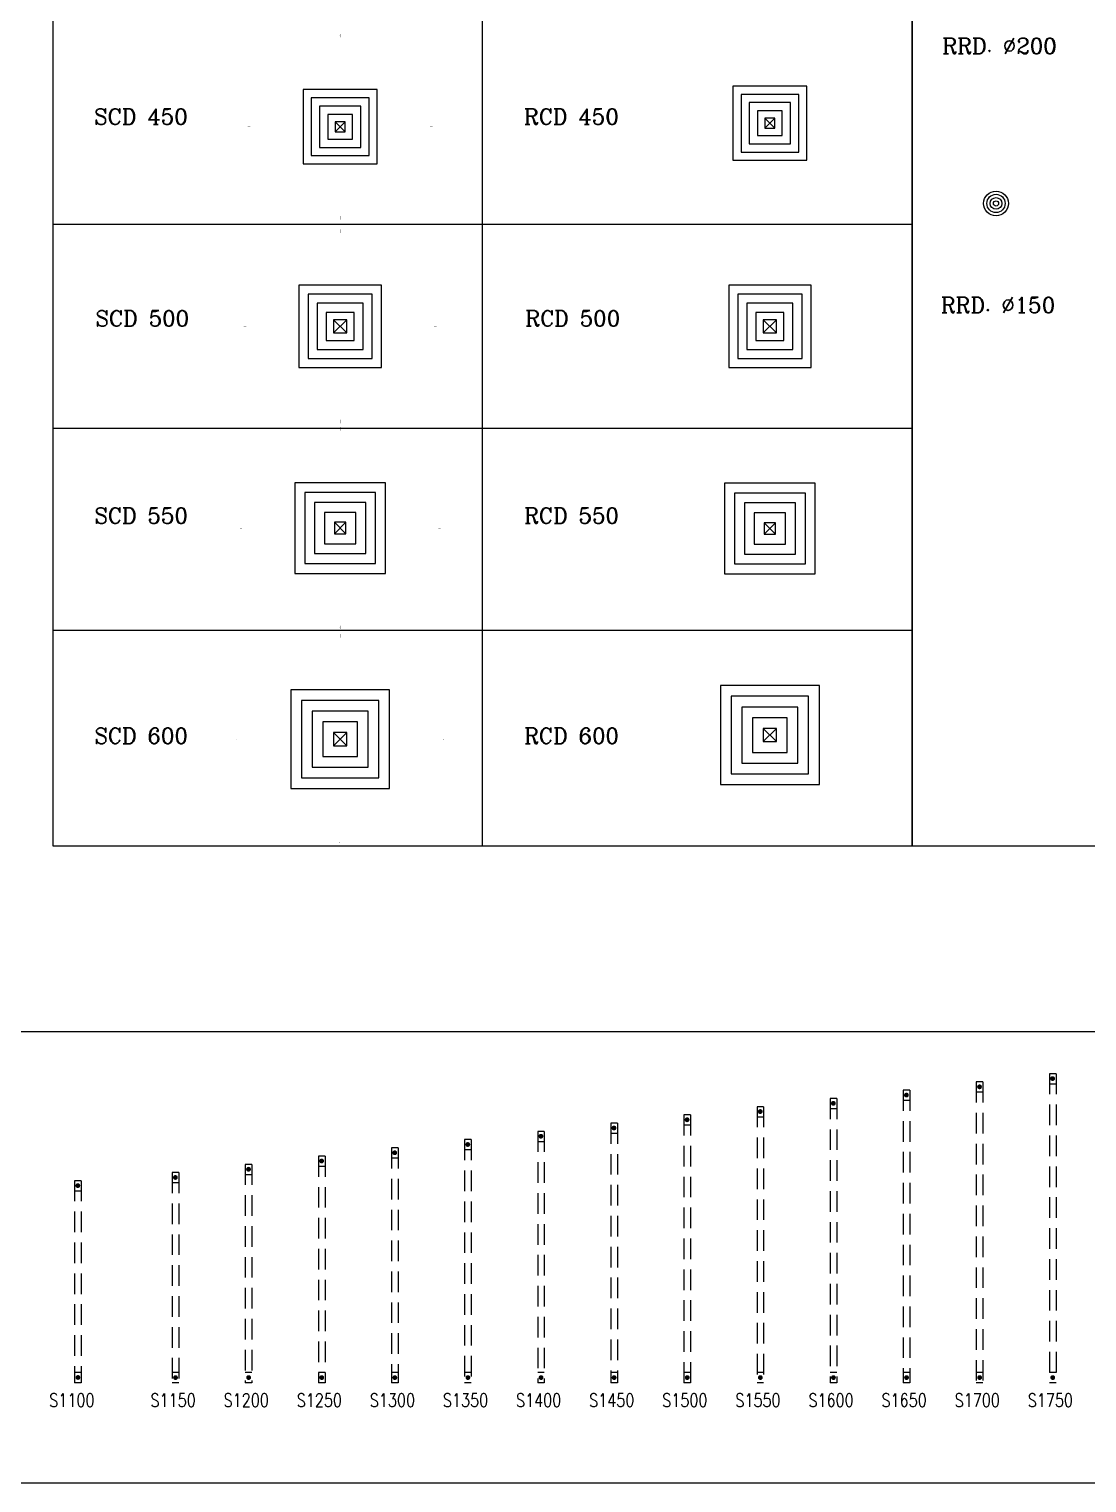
# Model space of a CAD drawing. Extents: x 462150 to 593348, y 35809 to 85242.
# Drawn here: x 551878 to 558296, y 66226 to 75048 of the extents above; entities that cross this region are included whole.
import ezdxf

# ---------------------------------------------------------------- set-up
doc = ezdxf.new("R2010")
doc.units = 0
doc.header["$LTSCALE"] = 500
doc.header["$MEASUREMENT"] = 0
doc.linetypes.add('HIDDEN', pattern=[0.375, 0.25, -0.125])
doc.linetypes.add('HIDDEN2', pattern=[4.7624999999999975, 3.174999999999999, -1.587499999999999])
for name, color, linetype in [('AC-LEADER', 7, 'Continuous'), ('AC-R.C.D', 61, 'Continuous'), ('AC-S.C.D.', 150, 'Continuous'), ('AC-SUPPORT', 124, 'Continuous'), ('AC-TEXT', 7, 'Continuous'), ('PL-W-TEXT', 7, 'Continuous')]:
    doc.layers.add(name, color=color, linetype=linetype)
doc.styles.add('FF-LOOP', font='romanc.shx', dxfattribs={"height": 2})
doc.styles.add('ROMANS', font='romans.shx', dxfattribs={"width": 0.8, "height": 100})

# ---------------------------------------------------------------- blocks, each defined once
blk = doc.blocks.new('S1100')
at = {"layer": 'AC-SUPPORT', "linetype": 'HIDDEN2'}
for p, q in [((-3.009615466e-05, 1162.691867629503), (-40.00816382688936, 1162.691867172631)), ((-6.03336375207e-05, 1100.000000000029), (-40.00816156400833, 1100.000000000029)), ((0, 0), (-40.0081314551644, 5.82077e-11)), ((-2.7961563319e-05, -62.69186861638445), (-40.0081314551644, -62.69186861644265))]:
    blk.add_line(p, q, dxfattribs=at)
at = {"layer": 'AC-SUPPORT', "linetype": 'HIDDEN'}
for p, q in [((-40.00813358963933, 1162.691867172631), (-40.0081314551644, -62.69186861650086)), ((-3.00960382447e-05, 1162.691867629561), (-2.7961563319e-05, -62.69186861638445))]:
    blk.add_line(p, q, dxfattribs=at)
at = {"layer": 'AC-SUPPORT', "linetype": 'HIDDEN2', "const_width": 14.58888152846673}
for points in [[(-20.67232431040611, 1125.851594163192, -1), (-20.67232431040611, 1140.440475692303, -1)], [(-19.87131610547658, -23.84542302170303, 1), (-19.87131610547658, -38.43430454697228, 1)]]:
    blk.add_lwpolyline(points, format="xyb", close=True, dxfattribs=at)
blk = doc.blocks.new('DV. 150')
for points in [[(-63.09158808970824, 56.9379035627644, 0, 32.25806451615901, 0), (-108.7113804243854, 102.5576958974125, 0, 0, 0), (-142.9262246753788, 136.7725401484058, 0, 0, 0), (-165.7361208426883, 136.7725401484058, 0, 0, 0), (-142.9262246753788, 159.5824363157444, 0, 0, 0), (-165.7361208426883, 159.5824363157444, 0, 0, 0), (-199.9509650937398, 193.7972805667378, 0, 0, 0)], [(61.24638400779804, 58.93661625281675, 0, 32.25806451615901, 0), (106.866176342417, 104.5564085874648, 0, 0, 0), (141.0810205934104, 138.7712528384582, 0, 0, 0), (163.8909167607781, 138.7712528384582, 0, 0, 0), (141.0810205934104, 161.5811490057968, 0, 0, 0), (163.8909167607781, 161.5811490057968, 0, 0, 0), (198.1057610117714, 195.7959932567901, 0, 0, 0)], [(-60.20898656937061, -59.99895828682929, 0, 32.25806451615901, 0), (-105.8287789040478, -105.6187506215065, 0, 0, 0), (-140.0436231549829, -139.8335948724998, 0, 0, 0), (-162.8535193223506, -139.8335948724998, 0, 0, 0), (-140.0436231549829, -162.6434910398093, 0, 0, 0), (-162.8535193223506, -162.6434910398093, 0, 0, 0), (-197.068363573344, -196.8583352908026, 0, 0, 0)], [(58.93661625427194, -61.24638400637195, 0, 32.25806451615901, 0), (104.5564085889491, -106.8661763410491, 0, 0, 0), (138.7712528399425, -141.0810205920425, 0, 0, 0), (161.581149007252, -141.0810205920425, 0, 0, 0), (138.7712528399425, -163.890916759352, 0, 0, 0), (161.581149007252, -163.890916759352, 0, 0, 0), (195.7959932583035, -198.1057610103453, 0, 0, 0)]]:
    blk.add_lwpolyline(points, format="xyseb")
blk.add_circle((0, 0), 75.00000000006969)
at = {"color": 14}
for radius in [55.55528819303528, 35.55528819303528, 15.55528819303528]:
    blk.add_circle((0, 0), radius, dxfattribs=at)
blk = doc.blocks.new('S1150')
at = {"layer": 'AC-SUPPORT', "linetype": 'HIDDEN2'}
for p, q in [((20.00403563142754, 1212.69186762943), (-20.00409809930716, 1212.691867172558)), ((20.00400539394468, 1149.999999999956), (-20.00409583642613, 1149.999999999956)), ((20.0040657275822, -2.91038e-11), (-20.0040657275822, 2.91038e-11)), ((20.00403776601888, -62.69186861641354), (-20.0040657275822, -62.69186861647178))]:
    blk.add_line(p, q, dxfattribs=at)
at = {"layer": 'AC-SUPPORT', "linetype": 'HIDDEN'}
for p, q in [((-20.00406786205713, 1212.691867172558), (-20.0040657275822, -62.69186861652997)), ((20.00403563154396, 1212.691867629488), (20.00403776601888, -62.69186861641354))]:
    blk.add_line(p, q, dxfattribs=at)
at = {"layer": 'AC-SUPPORT', "linetype": 'HIDDEN2', "const_width": 14.58888152846673}
for points in [[(-0.6682585828239099, 1175.851594163119, -1), (-0.6682585828239099, 1190.44047569223, -1)], [(0.1327496221056208, -23.84542302173213, 1), (0.1327496221056208, -38.43430454700138, 1)]]:
    blk.add_lwpolyline(points, format="xyb", close=True, dxfattribs=at)
blk = doc.blocks.new('S1200')
at = {"layer": 'AC-SUPPORT', "linetype": 'HIDDEN2'}
for p, q in [((20.00403563142754, 1262.691866941241), (-20.00409809930716, 1262.691866484369)), ((20.00400539394468, 1199.999999311767), (-20.00409583642613, 1199.999999311767)), ((20.0040657275822, -2.91038e-11), (-20.0040657275822, 2.91038e-11)), ((20.00403776601888, -62.69186861641354), (-20.0040657275822, -62.69186861647178))]:
    blk.add_line(p, q, dxfattribs=at)
at = {"layer": 'AC-SUPPORT', "linetype": 'HIDDEN'}
for p, q in [((-20.00406786205713, 1262.691866484369), (-20.0040657275822, -62.69186861652997)), ((20.00403563154396, 1262.691866941299), (20.00403776601888, -62.69186861641354))]:
    blk.add_line(p, q, dxfattribs=at)
at = {"layer": 'AC-SUPPORT', "linetype": 'HIDDEN2', "const_width": 14.58888152846673}
for points in [[(-0.6682585828239099, 1225.85159347493, -1), (-0.6682585828239099, 1240.440475004041, -1)], [(0.1327496221056208, -23.84542302173213, 1), (0.1327496221056208, -38.43430454700138, 1)]]:
    blk.add_lwpolyline(points, format="xyb", close=True, dxfattribs=at)
blk = doc.blocks.new('S1250')
at = {"layer": 'AC-SUPPORT', "linetype": 'HIDDEN2'}
for p, q in [((20.00403563142754, 1312.691867629444), (-20.00409809930716, 1312.691867172572)), ((20.00400539394468, 1249.999999999971), (-20.00409583642613, 1249.999999999971)), ((20.0040657275822, -2.91038e-11), (-20.0040657275822, 2.91038e-11)), ((20.00403776601888, -62.69186861641354), (-20.0040657275822, -62.69186861647178))]:
    blk.add_line(p, q, dxfattribs=at)
at = {"layer": 'AC-SUPPORT', "linetype": 'HIDDEN'}
for p, q in [((-20.00406786205713, 1312.691867172572), (-20.0040657275822, -62.69186861652997)), ((20.00403563154396, 1312.691867629502), (20.00403776601888, -62.69186861641354))]:
    blk.add_line(p, q, dxfattribs=at)
at = {"layer": 'AC-SUPPORT', "linetype": 'HIDDEN2', "const_width": 14.58888152846673}
for points in [[(-0.6682585828239099, 1275.851594163134, -1), (-0.6682585828239099, 1290.440475692245, -1)], [(0.1327496221056208, -23.84542302173213, 1), (0.1327496221056208, -38.43430454700138, 1)]]:
    blk.add_lwpolyline(points, format="xyb", close=True, dxfattribs=at)
blk = doc.blocks.new('S1300')
at = {"layer": 'AC-SUPPORT', "linetype": 'HIDDEN2'}
for p, q in [((20.00403563142754, 1362.691866941226), (-20.00409809930716, 1362.691866484354)), ((20.00400539394468, 1299.999999311753), (-20.00409583642613, 1299.999999311753)), ((20.0040657275822, -2.91038e-11), (-20.0040657275822, 2.91038e-11)), ((20.00403776601888, -62.69186861641354), (-20.0040657275822, -62.69186861647178))]:
    blk.add_line(p, q, dxfattribs=at)
at = {"layer": 'AC-SUPPORT', "linetype": 'HIDDEN'}
for p, q in [((-20.00406786205713, 1362.691866484354), (-20.0040657275822, -62.69186861652997)), ((20.00403563154396, 1362.691866941284), (20.00403776601888, -62.69186861641354))]:
    blk.add_line(p, q, dxfattribs=at)
at = {"layer": 'AC-SUPPORT', "linetype": 'HIDDEN2', "const_width": 14.58888152846673}
for points in [[(-0.6682585828239099, 1325.851593474915, -1), (-0.6682585828239099, 1340.440475004027, -1)], [(0.1327496221056208, -23.84542302173213, 1), (0.1327496221056208, -38.43430454700138, 1)]]:
    blk.add_lwpolyline(points, format="xyb", close=True, dxfattribs=at)
blk = doc.blocks.new('S1350')
at = {"layer": 'AC-SUPPORT', "linetype": 'HIDDEN2'}
for p, q in [((20.00403563142754, 1412.691866253008), (-20.00409809930716, 1412.691865796136)), ((20.00400539394468, 1349.999998623534), (-20.00409583642613, 1349.999998623534)), ((20.0040657275822, -2.91038e-11), (-20.0040657275822, 2.91038e-11)), ((20.00403776601888, -62.69186861641354), (-20.0040657275822, -62.69186861647178))]:
    blk.add_line(p, q, dxfattribs=at)
at = {"layer": 'AC-SUPPORT', "linetype": 'HIDDEN'}
for p, q in [((-20.00406786205713, 1412.691865796136), (-20.0040657275822, -62.69186861652997)), ((20.00403563154396, 1412.691866253066), (20.00403776601888, -62.69186861641354))]:
    blk.add_line(p, q, dxfattribs=at)
at = {"layer": 'AC-SUPPORT', "linetype": 'HIDDEN2', "const_width": 14.58888152846673}
for points in [[(-0.6682585828239099, 1375.851592786697, -1), (-0.6682585828239099, 1390.440474315808, -1)], [(0.1327496221056208, -23.84542302173213, 1), (0.1327496221056208, -38.43430454700138, 1)]]:
    blk.add_lwpolyline(points, format="xyb", close=True, dxfattribs=at)
blk = doc.blocks.new('S1400')
at = {"layer": 'AC-SUPPORT', "linetype": 'HIDDEN2'}
for p, q in [((20.00403563142754, 1462.691865564819), (-20.00409809930716, 1462.691865107947)), ((20.00400539394468, 1399.999997935345), (-20.00409583642613, 1399.999997935345)), ((20.0040657275822, -2.91038e-11), (-20.0040657275822, 2.91038e-11)), ((20.00403776601888, -62.69186861641354), (-20.0040657275822, -62.69186861647178))]:
    blk.add_line(p, q, dxfattribs=at)
at = {"layer": 'AC-SUPPORT', "linetype": 'HIDDEN'}
for p, q in [((-20.00406786205713, 1462.691865107947), (-20.0040657275822, -62.69186861652997)), ((20.00403563154396, 1462.691865564877), (20.00403776601888, -62.69186861641354))]:
    blk.add_line(p, q, dxfattribs=at)
at = {"layer": 'AC-SUPPORT', "linetype": 'HIDDEN2', "const_width": 14.58888152846673}
for points in [[(-0.6682585828239099, 1425.851592098508, -1), (-0.6682585828239099, 1440.440473627619, -1)], [(0.1327496221056208, -23.84542302173213, 1), (0.1327496221056208, -38.43430454700138, 1)]]:
    blk.add_lwpolyline(points, format="xyb", close=True, dxfattribs=at)
blk = doc.blocks.new('S1450')
at = {"layer": 'AC-SUPPORT', "linetype": 'HIDDEN2'}
for p, q in [((20.00403563142754, 1512.6918648766), (-20.00409809930716, 1512.691864419728)), ((20.00400539394468, 1449.999997247127), (-20.00409583642613, 1449.999997247127)), ((20.0040657275822, -2.91038e-11), (-20.0040657275822, 2.91038e-11)), ((20.00403776601888, -62.69186861641354), (-20.0040657275822, -62.69186861647178))]:
    blk.add_line(p, q, dxfattribs=at)
at = {"layer": 'AC-SUPPORT', "linetype": 'HIDDEN'}
for p, q in [((-20.00406786205713, 1512.691864419728), (-20.0040657275822, -62.69186861652997)), ((20.00403563154396, 1512.691864876658), (20.00403776601888, -62.69186861641354))]:
    blk.add_line(p, q, dxfattribs=at)
at = {"layer": 'AC-SUPPORT', "linetype": 'HIDDEN2', "const_width": 14.58888152846673}
for points in [[(-0.6682585828239099, 1475.85159141029, -1), (-0.6682585828239099, 1490.440472939401, -1)], [(0.1327496221056208, -23.84542302173213, 1), (0.1327496221056208, -38.43430454700138, 1)]]:
    blk.add_lwpolyline(points, format="xyb", close=True, dxfattribs=at)
blk = doc.blocks.new('S1500')
at = {"layer": 'AC-SUPPORT', "linetype": 'HIDDEN2'}
for p, q in [((20.00403563142754, 1562.691864188382), (-20.00409809930716, 1562.69186373151)), ((20.00400539394468, 1499.999996558909), (-20.00409583642613, 1499.999996558909)), ((20.0040657275822, -2.91038e-11), (-20.0040657275822, 2.91038e-11)), ((20.00403776601888, -62.69186861641354), (-20.0040657275822, -62.69186861647178))]:
    blk.add_line(p, q, dxfattribs=at)
at = {"layer": 'AC-SUPPORT', "linetype": 'HIDDEN'}
for p, q in [((-20.00406786205713, 1562.69186373151), (-20.0040657275822, -62.69186861652997)), ((20.00403563154396, 1562.69186418844), (20.00403776601888, -62.69186861641354))]:
    blk.add_line(p, q, dxfattribs=at)
at = {"layer": 'AC-SUPPORT', "linetype": 'HIDDEN2', "const_width": 14.58888152846673}
for points in [[(-0.6682585828239099, 1525.851590722071, -1), (-0.6682585828239099, 1540.440472251183, -1)], [(0.1327496221056208, -23.84542302173213, 1), (0.1327496221056208, -38.43430454700138, 1)]]:
    blk.add_lwpolyline(points, format="xyb", close=True, dxfattribs=at)
blk = doc.blocks.new('S1550')
at = {"layer": 'AC-SUPPORT', "linetype": 'HIDDEN2'}
for p, q in [((20.00403563145665, 1612.691863500178), (-20.00409809927806, 1612.691863043306)), ((20.00400539397379, 1549.999995870705), (-20.00409583639703, 1549.999995870705)), ((20.0040657275822, -2.91038e-11), (-20.0040657275822, 2.91038e-11)), ((20.00403776601888, -62.69186861641354), (-20.0040657275822, -62.69186861647178))]:
    blk.add_line(p, q, dxfattribs=at)
at = {"layer": 'AC-SUPPORT', "linetype": 'HIDDEN'}
for p, q in [((-20.00406786202802, 1612.691863043306), (-20.0040657275822, -62.69186861652997)), ((20.00403563157306, 1612.691863500236), (20.00403776601888, -62.69186861641354))]:
    blk.add_line(p, q, dxfattribs=at)
at = {"layer": 'AC-SUPPORT', "linetype": 'HIDDEN2', "const_width": 14.58888152846673}
for points in [[(-0.6682585827948061, 1575.851590033868, -1), (-0.6682585827948061, 1590.440471562979, -1)], [(0.1327496221056208, -23.84542302173213, 1), (0.1327496221056208, -38.43430454700138, 1)]]:
    blk.add_lwpolyline(points, format="xyb", close=True, dxfattribs=at)
blk = doc.blocks.new('S1600')
at = {"layer": 'AC-SUPPORT', "linetype": 'HIDDEN2'}
for p, q in [((20.00403563142754, 1662.69186281196), (-20.00409809930716, 1662.691862355088)), ((20.00400539394468, 1599.999995182487), (-20.00409583642613, 1599.999995182487)), ((20.0040657275822, -2.91038e-11), (-20.0040657275822, 2.91038e-11)), ((20.00403776601888, -62.69186861641354), (-20.0040657275822, -62.69186861647178))]:
    blk.add_line(p, q, dxfattribs=at)
at = {"layer": 'AC-SUPPORT', "linetype": 'HIDDEN'}
for p, q in [((-20.00406786205713, 1662.691862355088), (-20.0040657275822, -62.69186861652997)), ((20.00403563154396, 1662.691862812018), (20.00403776601888, -62.69186861641354))]:
    blk.add_line(p, q, dxfattribs=at)
at = {"layer": 'AC-SUPPORT', "linetype": 'HIDDEN2', "const_width": 14.58888152846673}
for points in [[(-0.6682585828239099, 1625.851589345649, -1), (-0.6682585828239099, 1640.44047087476, -1)], [(0.1327496221056208, -23.84542302173213, 1), (0.1327496221056208, -38.43430454700138, 1)]]:
    blk.add_lwpolyline(points, format="xyb", close=True, dxfattribs=at)
blk = doc.blocks.new('S1650')
at = {"layer": 'AC-SUPPORT', "linetype": 'HIDDEN2'}
for p, q in [((20.00403563142754, 1712.691862123771), (-20.00409809930716, 1712.691861666899)), ((20.00400539394468, 1649.999994494297), (-20.00409583642613, 1649.999994494297)), ((20.0040657275822, -2.91038e-11), (-20.0040657275822, 2.91038e-11)), ((20.00403776601888, -62.69186861641354), (-20.0040657275822, -62.69186861647178))]:
    blk.add_line(p, q, dxfattribs=at)
at = {"layer": 'AC-SUPPORT', "linetype": 'HIDDEN'}
for p, q in [((-20.00406786205713, 1712.691861666899), (-20.0040657275822, -62.69186861652997)), ((20.00403563154396, 1712.691862123829), (20.00403776601888, -62.69186861641354))]:
    blk.add_line(p, q, dxfattribs=at)
at = {"layer": 'AC-SUPPORT', "linetype": 'HIDDEN2', "const_width": 14.58888152846673}
for points in [[(-0.6682585828239099, 1675.851588657461, -1), (-0.6682585828239099, 1690.440470186571, -1)], [(0.1327496221056208, -23.84542302173213, 1), (0.1327496221056208, -38.43430454700138, 1)]]:
    blk.add_lwpolyline(points, format="xyb", close=True, dxfattribs=at)
blk = doc.blocks.new('1700')
at = {"layer": 'AC-SUPPORT', "linetype": 'HIDDEN2'}
for p, q in [((20.00403563142754, 1762.691861435553), (-20.00409809930716, 1762.691860978681)), ((20.00400539394468, 1699.999993806079), (-20.00409583642613, 1699.999993806079)), ((20.0040657275822, -2.91038e-11), (-20.0040657275822, 2.91038e-11)), ((20.00403776601888, -62.69186861641354), (-20.0040657275822, -62.69186861647178))]:
    blk.add_line(p, q, dxfattribs=at)
at = {"layer": 'AC-SUPPORT', "linetype": 'HIDDEN'}
for p, q in [((-20.00406786205713, 1762.691860978681), (-20.0040657275822, -62.69186861652997)), ((20.00403563154396, 1762.691861435611), (20.00403776601888, -62.69186861641354))]:
    blk.add_line(p, q, dxfattribs=at)
at = {"layer": 'AC-SUPPORT', "linetype": 'HIDDEN2', "const_width": 14.58888152846673}
for points in [[(-0.6682585828239099, 1725.851587969242, -1), (-0.6682585828239099, 1740.440469498353, -1)], [(0.1327496221056208, -23.84542302173213, 1), (0.1327496221056208, -38.43430454700138, 1)]]:
    blk.add_lwpolyline(points, format="xyb", close=True, dxfattribs=at)
blk = doc.blocks.new('S1750')
at = {"layer": 'AC-SUPPORT', "linetype": 'HIDDEN2'}
for p, q in [((20.00403563142754, 1812.691860747334), (-20.00409809930716, 1812.691860290462)), ((20.00400539394468, 1749.999993117861), (-20.00409583642613, 1749.999993117861)), ((20.0040657275822, -2.91038e-11), (-20.0040657275822, 2.91038e-11)), ((20.00403776601888, -62.69186861641354), (-20.0040657275822, -62.69186861647178))]:
    blk.add_line(p, q, dxfattribs=at)
at = {"layer": 'AC-SUPPORT', "linetype": 'HIDDEN'}
for p, q in [((-20.00406786205713, 1812.691860290462), (-20.0040657275822, -62.69186861652997)), ((20.00403563154396, 1812.691860747392), (20.00403776601888, -62.69186861641354))]:
    blk.add_line(p, q, dxfattribs=at)
at = {"layer": 'AC-SUPPORT', "linetype": 'HIDDEN2', "const_width": 14.58888152846673}
for points in [[(-0.6682585828239099, 1775.851587281024, -1), (-0.6682585828239099, 1790.440468810135, -1)], [(0.1327496221056208, -23.84542302173213, 1), (0.1327496221056208, -38.43430454700138, 1)]]:
    blk.add_lwpolyline(points, format="xyb", close=True, dxfattribs=at)
blk = doc.blocks.new('RCD 450')
for p, q in [((30, -30), (-30, 30)), ((30, 30), (-30, -30))]:
    blk.add_line(p, q)
for points in [[(0, 235, 0, 50, 0), (0, 335, 0, 0, 0), (0, 410, 0, 0, 0), (25, 435, 0, 0, 0), (-25, 435, 0, 0, 0), (0, 460, 0, 0, 0), (0, 535, 0, 0, 0)], [(-235, -0.00077704073919449, 0, 50, 0), (-334.9999999811407, -0.002719642579904757, 0, 0, 0), (-409.9999999669963, -0.0041765939531615, 0, 0, 0), (-434.9995143117849, -25.00466223967669, 0, 0, 0), (-435.000485612778, 24.99533775089367, 0, 0, 0), (-459.9999999575666, -0.005147894858964719, 0, 0, 0), (-534.9999999434222, -0.006604846203117631, 0, 0, 0)], [(235, 0, 0, 50, 0), (334.9999999999418, 0, 0, 0, 0), (409.9999999999418, 5.820766091346741e-11, 0, 0, 0), (434.9999999999418, 25.00000000005821, 0, 0, 0), (435, -25, 0, 0, 0), (460, 0, 0, 0, 0), (534.9999999999418, 5.820766091346741e-11, 0, 0, 0)], [(0.0007770407246425748, -235, 0, 50, 0), (0.002719642536249012, -334.9999999811116, 0, 0, 0), (0.004176593851298094, -409.999999966938, 0, 0, 0), (-24.99533775099553, -435.0004856126907, 0, 0, 0), (25.00466223969124, -434.999514311814, 0, 0, 0), (0.005147894844412804, -459.9999999575375, 0, 0, 0), (0.006604846159461886, -534.999999943364, 0, 0, 0)]]:
    blk.add_lwpolyline(points, format="xyseb")
blk.add_lwpolyline([(-225, -225), (225, -225), (225, 225), (-225, 225)], close=True)
at = {"color": 14}
for points in [[(-175, -175), (175, -175), (175, 175), (-175, 175)], [(-125, -125), (125, -125), (125, 125), (-125, 125)], [(-75, -75), (75, -75), (75, 75), (-75, 75)], [(-30, -30), (30, -30), (30, 30), (-30, 30)]]:
    blk.add_lwpolyline(points, close=True, dxfattribs=at)
blk = doc.blocks.new('RCD 500')
for p, q in [((40, -40), (-40, 40)), ((40, 40), (-40, -40))]:
    blk.add_line(p, q)
for points in [[(0, 260, 0, 50, 0), (0, 360, 0, 0, 0), (0, 435, 0, 0, 0), (25, 460, 0, 0, 0), (-25, 460, 0, 0, 0), (0, 485, 0, 0, 0), (0, 560, 0, 0, 0)], [(-260, -0.001262691192096099, 0, 50, 0), (-359.9999999811407, -0.003205293032806367, 0, 0, 0), (-434.9999999669963, -0.00466224440606311, 0, 0, 0), (-459.9995143117849, -25.00514789012959, 0, 0, 0), (-460.000485612778, 24.99485210044077, 0, 0, 0), (-484.9999999575666, -0.005633545311866328, 0, 0, 0), (-559.9999999434222, -0.007090496656019241, 0, 0, 0)], [(260, 0, 0, 50, 0), (359.9999999999418, 0, 0, 0, 0), (434.9999999999418, 5.820766091346741e-11, 0, 0, 0), (459.9999999999418, 25.00000000005821, 0, 0, 0), (460, -25, 0, 0, 0), (485, 0, 0, 0, 0), (559.9999999999418, 5.820766091346741e-11, 0, 0, 0)], [(0.001262691162992269, -260, 0, 50, 0), (0.003205292974598706, -359.9999999811116, 0, 0, 0), (0.004662244289647788, -434.999999966938, 0, 0, 0), (-24.99485210055718, -460.0004856126907, 0, 0, 0), (25.00514789012959, -459.999514311814, 0, 0, 0), (0.005633545282762498, -484.9999999575375, 0, 0, 0), (0.00709049659781158, -559.999999943364, 0, 0, 0)]]:
    blk.add_lwpolyline(points, format="xyseb")
blk.add_lwpolyline([(-250, -250), (250, -250), (250, 250), (-250, 250)], close=True)
at = {"color": 14}
for points in [[(-195, -195), (195, -195), (195, 195), (-195, 195)], [(-140, -140), (140, -140), (140, 140), (-140, 140)], [(-85, -85), (85, -85), (85, 85), (-85, 85)], [(-40, -40), (40, -40), (40, 40), (-40, 40)]]:
    blk.add_lwpolyline(points, close=True, dxfattribs=at)
blk = doc.blocks.new('RCD 550')
for p, q in [((35, -35), (-35, 35)), ((35, 35), (-35, -35))]:
    blk.add_line(p, q)
for points in [[(0, 285, 0, 50, 0), (0, 385, 0, 0, 0), (0, 460, 0, 0, 0), (25, 485, 0, 0, 0), (-25, 485, 0, 0, 0), (0, 510, 0, 0, 0), (0, 585, 0, 0, 0)], [(-285, -0.001748341659549624, 0, 50, 0), (-384.9999999811407, -0.003690943500259891, 0, 0, 0), (-459.9999999669963, -0.005147894873516634, 0, 0, 0), (-484.9995143117849, -25.00563354059705, 0, 0, 0), (-485.000485612778, 24.99436644997331, 0, 0, 0), (-509.9999999575666, -0.006119195779319853, 0, 0, 0), (-584.9999999434222, -0.007576147123472765, 0, 0, 0)], [(285, 0, 0, 50, 0), (384.9999999999418, 0, 0, 0, 0), (459.9999999999418, 5.820766091346741e-11, 0, 0, 0), (484.9999999999418, 25.00000000005821, 0, 0, 0), (485, -25, 0, 0, 0), (510, 0, 0, 0, 0), (584.9999999999418, 5.820766091346741e-11, 0, 0, 0)], [(0, -285, 0, 50, 0), (0.001942601811606437, -384.9999999811116, 0, 0, 0), (0.003399553126655519, -459.999999966938, 0, 0, 0), (-24.99611479172017, -485.0004856126907, 0, 0, 0), (25.0038851989666, -484.999514311814, 0, 0, 0), (0.004370854119770229, -509.9999999575375, 0, 0, 0), (0.005827805434819311, -584.999999943364, 0, 0, 0)]]:
    blk.add_lwpolyline(points, format="xyseb")
blk.add_lwpolyline([(-275, -275), (275, -275), (275, 275), (-275, 275)], close=True)
at = {"color": 14}
for points in [[(-215, -215), (215, -215), (215, 215), (-215, 215)], [(-155, -155), (155, -155), (155, 155), (-155, 155)], [(-95, -95), (95, -95), (95, 95), (-95, 95)], [(-35, -35), (35, -35), (35, 35), (-35, 35)]]:
    blk.add_lwpolyline(points, close=True, dxfattribs=at)
blk = doc.blocks.new('RCD 600')
for p, q in [((40, -40), (-40, 40)), ((40, 40), (-40, -40))]:
    blk.add_line(p, q)
for points in [[(0, 310, 0, 50, 0), (0, 410, 0, 0, 0), (0, 485, 0, 0, 0), (25, 510, 0, 0, 0), (-25, 510, 0, 0, 0), (0, 535, 0, 0, 0), (0, 610, 0, 0, 0)], [(-310, -0.002233992112451233, 0, 50, 0), (-409.9999999811407, -0.0041765939531615, 0, 0, 0), (-484.9999999669963, -0.005633545326418243, 0, 0, 0), (-509.9995143117849, -25.00611919104995, 0, 0, 0), (-510.000485612778, 24.99388079952041, 0, 0, 0), (-534.9999999575666, -0.006604846232221462, 0, 0, 0), (-609.9999999434222, -0.008061797576374374, 0, 0, 0)], [(310, 0, 0, 50, 0), (409.9999999999418, 0, 0, 0, 0), (484.9999999999418, 5.820766091346741e-11, 0, 0, 0), (509.9999999999418, 25.00000000005821, 0, 0, 0), (510, -25, 0, 0, 0), (535, 0, 0, 0, 0), (609.9999999999418, 5.820766091346741e-11, 0, 0, 0)], [(0.002233992097899318, -310, 0, 50, 0), (0.004176593909505755, -409.9999999811116, 0, 0, 0), (0.005633545224554837, -484.999999966938, 0, 0, 0), (-24.99388079962227, -510.0004856126907, 0, 0, 0), (25.0061191910645, -509.999514311814, 0, 0, 0), (0.006604846217669547, -534.9999999575375, 0, 0, 0), (0.008061797532718629, -609.999999943364, 0, 0, 0)]]:
    blk.add_lwpolyline(points, format="xyseb")
blk.add_lwpolyline([(-300, -300), (300, -300), (300, 300), (-300, 300)], close=True)
at = {"color": 14}
for points in [[(-235, -235), (235, -235), (235, 235), (-235, 235)], [(-170, -170), (170, -170), (170, 170), (-170, 170)], [(-170, -170), (170, -170), (170, 170), (-170, 170)], [(-105, -105), (105, -105), (105, 105), (-105, 105)], [(-40, -40), (40, -40), (40, 40), (-40, 40)]]:
    blk.add_lwpolyline(points, close=True, dxfattribs=at)
blk = doc.blocks.new('SCD 450')
for p, q in [((30, -30), (-30, 30)), ((30, 30), (-30, -30))]:
    blk.add_line(p, q)
at = {"linetype": 'Continuous', "ltscale": 100}
for points in [[(-2.086056410102174, 551.4698204698507, 0, 49.12432277819578, 0), (0.07611555024050176, 424.2357173584169, 0, 0, 0), (0.03236640640534461, 235, 0, 0, 0)], [(-551.4698204698507, -2.086056410043966, 0, 49.12432277819578, 0), (-424.2357173584169, 0.07611555029870942, 0, 0, 0), (-235, 0.03236640643444844, 0, 0, 0)], [(551.4698204698507, -2.086056410029414, 0, 49.12432277819578, 0), (424.2357173584169, 0.07611555031326134, 0, 0, 0), (235, 0.03236640644900035, 0, 0, 0)], [(-2.086056410102174, -551.4698204698507, 0, 49.12432277819578, 0), (0.07611555024050176, -424.2357173584169, 0, 0, 0), (0.03236640640534461, -235, 0, 0, 0)]]:
    blk.add_lwpolyline(points, format="xyseb", dxfattribs=at)
blk.add_lwpolyline([(-225, -225), (225, -225), (225, 225), (-225, 225)], close=True)
at = {"color": 14}
for points in [[(-175, -175), (175, -175), (175, 175), (-175, 175)], [(-125, -125), (125, -125), (125, 125), (-125, 125)], [(-75, -75), (75, -75), (75, 75), (-75, 75)], [(-30, -30), (30, -30), (30, 30), (-30, 30)]]:
    blk.add_lwpolyline(points, close=True, dxfattribs=at)
blk = doc.blocks.new('SCD 500')
for p, q in [((40, -40), (-40, 40)), ((40, 40), (-40, -40))]:
    blk.add_line(p, q)
at = {"linetype": 'Continuous', "ltscale": 100}
for points in [[(-2.118422816507518, 576.4698204698507, 0, 49.12432277819578, 0), (0.04374914383515716, 449.2357173584169, 0, 0, 0), (0, 260, 0, 0, 0)], [(-576.4698204698507, -2.080276694599888, 0, 49.12432277819578, 0), (-449.2357173584169, 0.08189526574278716, 0, 0, 0), (-260, 0.03814612187852617, 0, 0, 0)], [(576.4698204698507, -2.118422816478414, 0, 49.12432277819578, 0), (449.2357173584169, 0.04374914386426099, 0, 0, 0), (260, 0, 0, 0, 0)], [(-2.080276694672648, -576.4698204698507, 0, 49.12432277819578, 0), (0.08189526567002758, -449.2357173584169, 0, 0, 0), (0.03814612183487043, -260, 0, 0, 0)]]:
    blk.add_lwpolyline(points, format="xyseb", dxfattribs=at)
blk.add_lwpolyline([(-250, -250), (250, -250), (250, 250), (-250, 250)], close=True)
at = {"color": 14}
for points in [[(-195, -195), (195, -195), (195, 195), (-195, 195)], [(-140, -140), (140, -140), (140, 140), (-140, 140)], [(-85, -85), (85, -85), (85, 85), (-85, 85)], [(-40, -40), (40, -40), (40, 40), (-40, 40)]]:
    blk.add_lwpolyline(points, close=True, dxfattribs=at)
blk = doc.blocks.new('SCD 550')
for p, q in [((35, -35), (-35, 35)), ((-35, -35), (35, 35))]:
    blk.add_line(p, q)
at = {"linetype": 'Continuous', "ltscale": 100}
for points in [[(-2.087661625235341, 601.4698204698507, 0, 49.12432277819578, 0), (0.07451033510733396, 474.2357173584169, 0, 0, 0), (0.0307611912721768, 285, 0, 0, 0)], [(-600.7055378282676, -2.074673672614153, 0, 49.12432277819578, 0), (-473.4714347168338, 0.08749828772852197, 0, 0, 0), (-284.2357173584169, 0.04374914386426099, 0, 0, 0)], [(601.4698204698507, -2.118422816478414, 0, 49.12432277819578, 0), (474.2357173584169, 0.04374914386426099, 0, 0, 0), (285, 0, 0, 0, 0)], [(-2.087661625235341, -601.4698204698507, 0, 49.12432277819578, 0), (0.07451033510733396, -474.2357173584169, 0, 0, 0), (0.0307611912721768, -285, 0, 0, 0)]]:
    blk.add_lwpolyline(points, format="xyseb", dxfattribs=at)
blk.add_lwpolyline([(-275, -275), (275, -275), (275, 275), (-275, 275)], close=True)
at = {"color": 14}
for points in [[(-215, -215), (215, -215), (215, 215), (-215, 215)], [(-155, -155), (155, -155), (155, 155), (-155, 155)], [(-95, -95), (95, -95), (95, 95), (-95, 95)], [(-35, -35), (35, -35), (35, 35), (-35, 35)]]:
    blk.add_lwpolyline(points, close=True, dxfattribs=at)
blk = doc.blocks.new('SCD 600')
for p, q in [((40, -40), (-40, 40)), ((40, 40), (-40, -40))]:
    blk.add_line(p, q)
at = {"linetype": 'Continuous', "ltscale": 100}
for points in [[(-2.118422816507518, 626.4698204698507, 0, 49.12432277819578, 0), (0.04374914383515716, 499.2357173584169, 0, 0, 0), (0, 310, 0, 0, 0)], [(-626.4698204698507, -2.118422816478414, 0, 49.12432277819578, 0), (-499.2357173584169, 0.04374914386426099, 0, 0, 0), (-310, 0, 0, 0, 0)], [(626.4698204698507, -2.512502903482527, 0, 49.12432277819578, 0), (499.2357173584169, -0.350330943139852, 0, 0, 0), (310, -0.394080087004113, 0, 0, 0)], [(-2.512502903526183, -626.4698204698507, 0, 49.12432277819578, 0), (-0.3503309431835078, -499.2357173584169, 0, 0, 0), (-0.3940800870186649, -310, 0, 0, 0)]]:
    blk.add_lwpolyline(points, format="xyseb", dxfattribs=at)
blk.add_lwpolyline([(-300, -300), (300, -300), (300, 300), (-300, 300)], close=True)
at = {"color": 14}
for points in [[(-235, -235), (235, -235), (235, 235), (-235, 235)], [(-170, -170), (170, -170), (170, 170), (-170, 170)], [(-170, -170), (170, -170), (170, 170), (-170, 170)], [(-105, -105), (105, -105), (105, 105), (-105, 105)], [(-40, -40), (40, -40), (40, 40), (-40, 40)]]:
    blk.add_lwpolyline(points, close=True, dxfattribs=at)

msp = doc.modelspace()

# ---------------------------------------------------------------- linework, layer by layer
for p, q in [((554628.8816035261, 73863.02490591121), (552021.9828796341, 73863.02490591121)), ((557235.7803274182, 73863.02490591121), (554628.8816035261, 73863.02490591121)), ((554628.8816035261, 72624.20859765142), (552021.9828796341, 72624.20859765142)), ((557235.7803274182, 72624.20859765142), (554628.8816035261, 72624.20859765142)), ((554628.8816035261, 71398.33771217291), (552021.9828796341, 71398.33771217291)), ((557235.7803274182, 71398.33771217291), (554628.8816035261, 71398.33771217291))]:
    msp.add_line(p, q)
msp.add_lwpolyline([(543464.0960556087, 66226.13936486717), (560746.0650361088, 66226.13936486717), (560746.0650361088, 68962.62774564457), (543464.0960556087, 68962.62774564457)], close=True)
at = {"layer": 'AC-LEADER'}
msp.add_line((554628.8816035261, 70092.24803954456), (554628.8816035261, 81073.02170868687), dxfattribs=at)
for points in [[(552021.982879634, 70092.24803954456), (557235.7803274182, 70092.24803954456), (557235.7803274182, 81073.02170868687), (552021.982879634, 81073.02170868687)], [(557235.7803274182, 70092.24803954456), (562449.5777752023, 70092.24803954456), (562449.5777752023, 81073.02170868687), (557235.7803274182, 81073.02170868687)]]:
    msp.add_lwpolyline(points, close=True, dxfattribs=at)

# ---------------------------------------------------------------- block references
for name, p in [('1700', (557644.6851302764, 66896.52735928967)), ('S1750', (558088.1446346809, 66896.52735997798)), ('S1600', (556757.766121467, 66896.52735791336)), ('S1650', (557201.2256258716, 66896.52735860147)), ('S1500', (555870.8471126579, 66896.52735653686)), ('S1550', (556314.3066170624, 66896.52735722506)), ('S1450', (555427.387608253, 66896.52735584865)), ('S1350', (554540.468599444, 66896.52735447227)), ('S1400', (554983.9281038486, 66896.52735516048)), ('S1250', (553653.5495906348, 66896.52735309587)), ('S1300', (554097.0090950393, 66896.52735378407)), ('S1150', (552766.6305819032, 66896.52735171936)), ('S1200', (553210.0900862688, 66896.52735240756))]:
    msp.add_blockref(name, p)
at = {"layer": 'AC-R.C.D'}
for name, p in [('RCD 450', (556372.3361832352, 74477.15234288633)), ('RCD 500', (556372.3361832352, 73244.08645428596)), ('RCD 550', (556372.3361832352, 72017.39389451088)), ('RCD 600', (556372.3361832352, 70764.26417071444))]:
    msp.add_blockref(name, p, dxfattribs=at)
at = {"layer": 'AC-R.C.D', "color": 61}
msp.add_blockref('DV. 150', (557744.0520768212, 73990.05200433369), dxfattribs=at)
at = {"layer": 'AC-S.C.D.'}
for name, p in [('SCD 450', (553765.4374593431, 74455.54421524973)), ('SCD 500', (553765.4374593431, 73244.08645428596)), ('SCD 550', (553765.4374593431, 72020.52533617361)), ('SCD 600', (553765.4374593431, 70739.21174672288))]:
    msp.add_blockref(name, p, dxfattribs=at)
at = {"layer": 'AC-SUPPORT'}
msp.add_blockref('S1100', (552194.6924333693, 66897.18658038096), dxfattribs=at)

# ---------------------------------------------------------------- texts
at = {"layer": 'AC-TEXT', "style": 'ROMANS', "width": 0.8}
for s, p in [('S1100', (552000.9079768428, 66687.95084806996, -1.8453517191e-06)), ('S1150', (552615.1278727063, 66687.95084824436, -1.8453517205e-06)), ('S1200', (553058.5873770722, 66687.95084893257, -1.8453517187e-06)), ('S1250', (553502.046881438, 66687.95084962077, -1.845351717e-06)), ('S1300', (553945.5063858426, 66687.95085030897, -1.8453517213e-06)), ('S1350', (554388.9658902473, 66687.95085099727, -1.8453517255e-06)), ('S1400', (554832.4253946518, 66687.95085168538, -1.8453517297e-06)), ('S1450', (555275.8848990564, 66687.95085237366, -1.845351734e-06)), ('S1500', (555719.344403461, 66687.95085306186, -1.8453517382e-06)), ('S1550', (556162.8039078657, 66687.95085375007, -1.8453517424e-06)), ('S1600', (556606.2634122703, 66687.95085443827, -1.8453517466e-06)), ('S1650', (557049.7229166749, 66687.95085512647, -1.8453517509e-06)), ('S1700', (557493.1824210795, 66687.95085581468, -1.8453517551e-06)), ('S1750', (557936.6419254841, 66687.95085650288, -1.8453517593e-06))]:
    msp.add_text(s, height=80, dxfattribs=at).set_placement(p)
at = {"layer": 'PL-W-TEXT', "style": 'FF-LOOP'}
for s, p in [('RRD. %%C200', (557418.1899223897, 74898.30712644549, -2.29457862536e-05)), ('SCD 450', (552273.0591666216, 74469.36623637137)), ('RCD 450', (554879.9578905137, 74469.36623637137)), ('RRD. %%C150', (557408.7249178103, 73325.46804593089, -2.29457862536e-05)), ('SCD 500', (552281.2332581406, 73244.60201939658)), ('RCD 500', (554888.1319820328, 73244.60201939658)), ('SCD 550', (552274.1237731173, 72048.17954279252)), ('RCD 550', (554881.0224970094, 72048.17954279252)), ('SCD 600', (552274.1237731173, 70711.8153291537)), ('RCD 600', (554881.0224970094, 70711.8153291537))]:
    msp.add_text(s, height=95.25600000000004, dxfattribs=at).set_placement(p)

doc.saveas('drawing.dxf')
